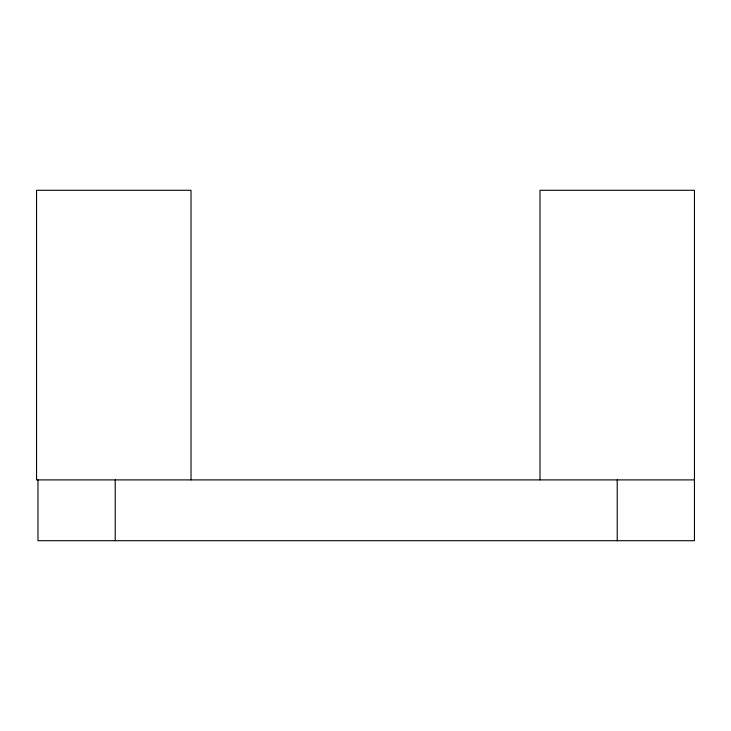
<?xml version="1.0" encoding="UTF-8"?>
<svg xmlns="http://www.w3.org/2000/svg" width="731" height="731" viewBox="0 0 731 731"><rect width="100%" height="100%" fill="white"/><g stroke="black" fill="none" stroke-linecap="round" stroke-linejoin="round"><path stroke-width="1.1" d="M694.45 479.901L36.55 479.901L36.55 190.288L191.01 190.288L191.01 479.901M617.22 479.901L617.22 540.712M539.99 479.901L539.99 190.288L694.45 190.288L694.45 540.712L37.975 540.712L37.975 479.901M115.215 479.901L115.215 540.712"/></g></svg>
